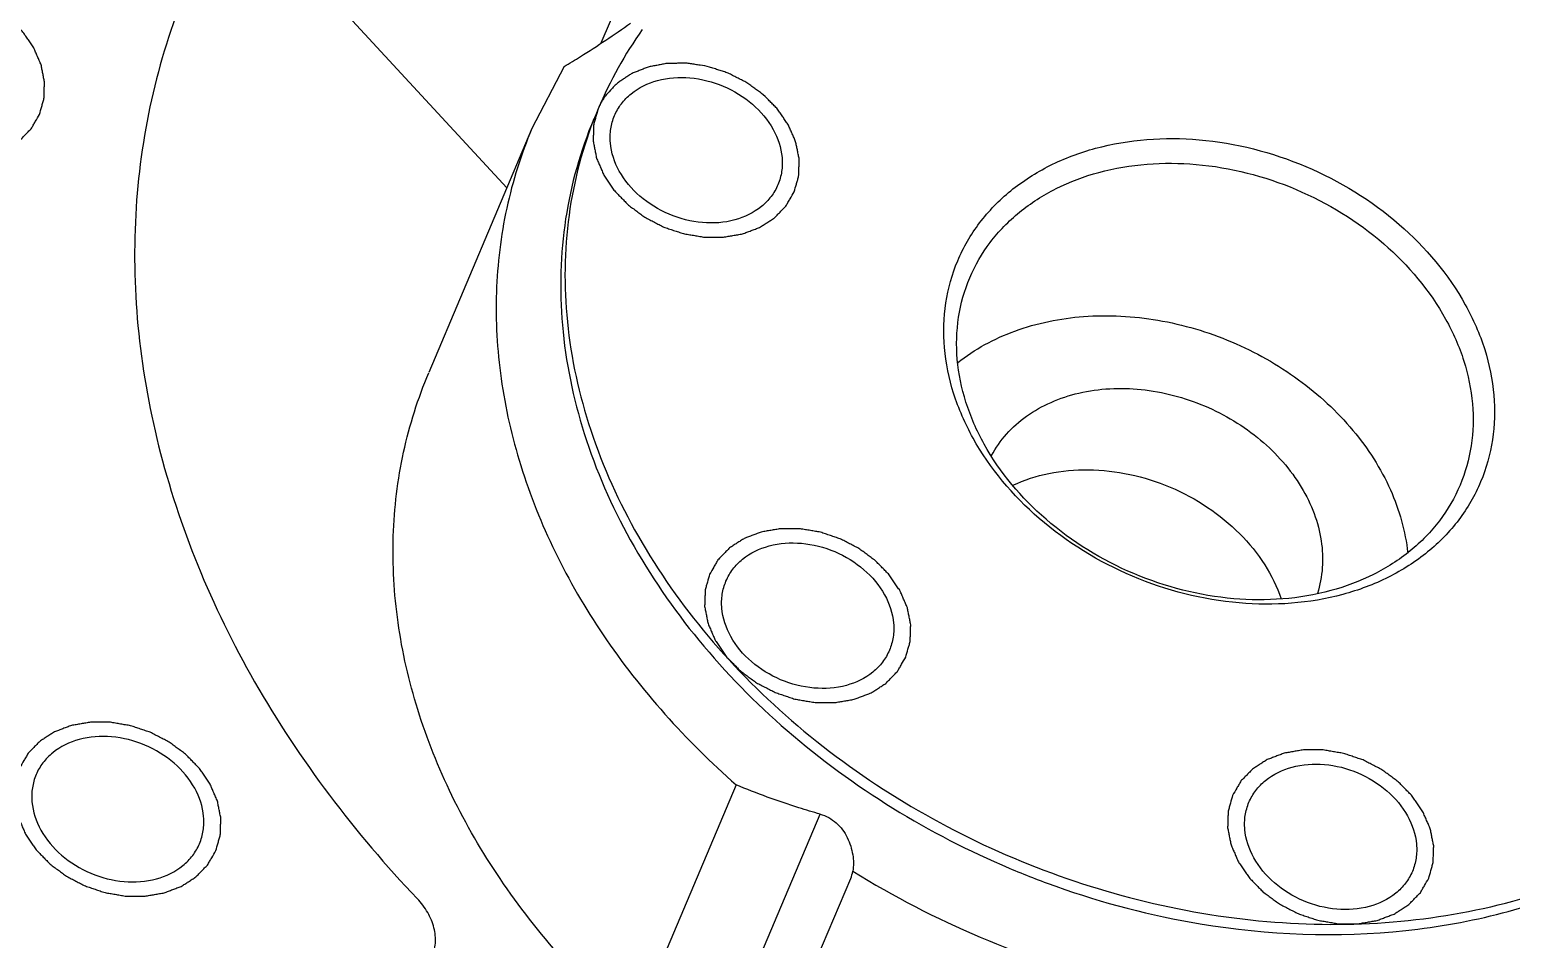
# Model space of a CAD drawing. Header units: millimetres. Extents: x 0 to 420, y 0 to 297.
# Drawn here: x 361.31 to 382.18, y 203.85 to 216.66 of the extents above; entities that cross this region are included whole.
import ezdxf

# ---------------------------------------------------------------- set-up
doc = ezdxf.new("R2010")
doc.units = ezdxf.units.MM
doc.header["$LTSCALE"] = 23.1
doc.layers.get('0').update_dxf_attribs({"linetype": 'CONTINUOUS'})

msp = doc.modelspace()

# ---------------------------------------------------------------- linework, layer by layer
at = {"color": 9, "linetype": 'CONTINUOUS'}
for p, q in [((369.8035, 217.5273), (369.3572, 216.4716)), ((370.9611, 202.1036), (372.4447, 205.6126))]:
    msp.add_line(p, q, dxfattribs=at)
at = {"color": 7, "linetype": 'CONTINUOUS'}
for p, q in [((368.0326, 214.4367), (365.5688, 217.1023)), ((368.838, 216.1436), (368.3843, 215.2685)), ((368.3843, 215.2685), (366.9319, 211.8332)), ((371.2622, 206.0257), (369.8098, 202.5904)), ((371.5599, 201.5941), (372.8755, 204.7057))]:
    msp.add_line(p, q, dxfattribs=at)
for centre, radius, start, end in [((374.7445, 213.2498), 5.8942, 144.61404, 157.04104), ((372.4461, 204.8868), 0.466, 337.13435, 350.41509)]:
    msp.add_arc(centre, radius, start, end, dxfattribs=at)
at = {"color": 9, "linetype": 'CONTINUOUS'}
msp.add_arc((379.7727, 215.8839), 13.031, 238.19841, 255.96761, dxfattribs=at)
at = {"color": 7, "linetype": 'CONTINUOUS'}
for points, knots in [([(357.1013, 220.0388), (357.326, 220.5702), (357.8444, 221.609), (358.8139, 223.0645), (359.9675, 224.4055), (361.7512, 226.0386), (364.4027, 227.7277), (368.052, 229.0891), (372.0638, 229.7668), (376.2863, 229.7397), (380.5623, 229.0126), (384.7324, 227.6141), (388.641, 225.597), (392.1418, 223.0361), (395.103, 220.026), (397.4119, 216.676), (398.9778, 213.1096), (399.6134, 210.0307), (399.6846, 207.6134), (399.5263, 205.8515), (399.1577, 204.142), (398.7737, 203.0464), (398.549, 202.515)], [0, 0, 0, 0, 0.0273901, 0.0549549, 0.0828314, 0.1111662, 0.1695488, 0.2307688, 0.2949188, 0.3616616, 0.4303227, 0.5, 0.5696773, 0.6383384, 0.7050812, 0.7692312, 0.8304512, 0.8888338, 0.9171686, 0.9450451, 0.9726099, 1, 1, 1, 1]), ([(398.549, 202.515), (398.3244, 201.9837), (397.806, 200.9448), (396.8365, 199.4894), (395.6828, 198.1483), (393.8991, 196.5153), (391.2477, 194.8261), (387.5983, 193.4647), (383.5866, 192.7871), (379.3641, 192.8141), (375.0881, 193.5412), (370.9179, 194.9398), (367.0093, 196.9569), (363.5086, 199.5177), (360.5474, 202.5279), (358.2384, 205.8779), (356.6725, 209.4443), (356.037, 212.5231), (355.9657, 214.9404), (356.124, 216.7023), (356.4926, 218.4118), (356.8767, 219.5075), (357.1013, 220.0388)], [0, 0, 0, 0, 0.0273901, 0.0549549, 0.0828314, 0.1111662, 0.1695488, 0.2307688, 0.2949188, 0.3616616, 0.4303227, 0.5, 0.5696773, 0.6383384, 0.7050812, 0.7692312, 0.8304512, 0.8888338, 0.9171686, 0.9450451, 0.9726099, 1, 1, 1, 1]), ([(385.9116, 214.7221), (385.3306, 215.5911), (383.8394, 217.176), (381.9722, 218.2779), (380.9651, 218.7036)], [0, 0, 0, 0, 0.4887682, 1, 1, 1, 1]), ([(363.5483, 217.3118), (363.3385, 216.8154), (363.0012, 215.779), (362.762, 214.1497), (362.7914, 212.4707), (363.0877, 210.7733), (363.645, 209.0868), (364.7354, 206.8623), (365.8899, 205.3446), (366.768, 204.4227)], [0, 0, 0, 0, 0.1150897, 0.2314263, 0.3501407, 0.4721415, 0.5980361, 0.7281105, 1, 1, 1, 1]), ([(368.838, 216.1436), (368.9153, 216.1895), (369.2333, 216.3844), (369.543, 216.5928), (369.775, 216.755)], [0, 0, 0, 0, 0.2410325, 1, 1, 1, 1]), ([(397.0967, 199.0798), (396.872, 198.5484), (396.3536, 197.5096), (395.3841, 196.0541), (394.2304, 194.7131), (392.4467, 193.08), (389.7953, 191.3909), (386.146, 190.0295), (382.1342, 189.3518), (377.9117, 189.3789), (373.6357, 190.106), (369.4655, 191.5045), (365.5569, 193.5216), (362.0562, 196.0825), (359.095, 199.0926), (356.786, 202.4426), (355.2201, 206.009), (354.5846, 209.0879), (354.5133, 211.5052), (354.6716, 213.2671), (355.0402, 214.9766), (355.4243, 216.0722), (355.6489, 216.6036)], [0, 0, 0, 0, 0.0273901, 0.0549549, 0.0828314, 0.1111662, 0.1695488, 0.2307688, 0.2949188, 0.3616616, 0.4303227, 0.5, 0.5696773, 0.6383384, 0.7050812, 0.7692312, 0.8304512, 0.8888338, 0.9171686, 0.9450451, 0.9726099, 1, 1, 1, 1]), ([(369.5474, 215.4516), (369.5724, 215.5107), (369.6385, 215.6243), (369.8279, 215.8186), (370.1612, 215.9778), (370.6218, 216.0085), (371.0896, 215.8893), (371.5011, 215.6367), (371.7999, 215.2849), (371.9179, 214.935), (371.9105, 214.6637), (371.8751, 214.5371), (371.8501, 214.478)], [0, 0, 0, 0, 0.0550265, 0.1113656, 0.2307288, 0.36159, 0.5, 0.63841, 0.7692712, 0.8886344, 0.9449735, 1, 1, 1, 1]), ([(369.3172, 215.5489), (369.1272, 215.0997), (368.8573, 214.1379), (368.8173, 212.6188), (369.1362, 211.0759), (369.7972, 209.5699), (370.7725, 208.1552), (372.4543, 206.4447), (374.0397, 205.4729), (375.1693, 204.9953)], [0, 0, 0, 0, 0.1098318, 0.2222005, 0.3391122, 0.4617061, 0.5901669, 0.7238223, 1, 1, 1, 1]), ([(368.3843, 215.2685), (368.2317, 214.9076), (367.9924, 214.1506), (367.8476, 212.9581), (367.9176, 211.7311), (368.2001, 210.4969), (368.6878, 209.2813), (369.609, 207.6978), (370.5541, 206.6474), (371.2622, 206.0257)], [0, 0, 0, 0, 0.1138177, 0.2291061, 0.3472033, 0.4690939, 0.5953809, 0.7262415, 1, 1, 1, 1]), ([(371.8501, 214.478), (371.8251, 214.4189), (371.759, 214.3053), (371.5696, 214.111), (371.2363, 213.9519), (370.7757, 213.9211), (370.3079, 214.0403), (369.8964, 214.2929), (369.5976, 214.6447), (369.4796, 214.9947), (369.487, 215.2659), (369.5224, 215.3925), (369.5474, 215.4516)], [0, 0, 0, 0, 0.0550265, 0.1113656, 0.2307288, 0.36159, 0.5, 0.63841, 0.7692712, 0.8886344, 0.9449735, 1, 1, 1, 1]), ([(374.383, 213.4071), (374.463, 213.5963), (374.6744, 213.9598), (375.1213, 214.4177), (375.681, 214.7739), (376.5633, 215.1034), (377.8221, 215.1903), (379.3178, 214.8072), (380.6346, 214.0012), (381.4493, 213.0376), (381.8276, 212.1752), (381.962, 211.5255), (381.9449, 210.8859), (381.8315, 210.4809), (381.7515, 210.2918)], [0, 0, 0, 0, 0.0549667, 0.111205, 0.1697217, 0.2310816, 0.3617702, 0.4999998, 0.6382293, 0.7689181, 0.8302777, 0.8887946, 0.9450329, 1, 1, 1, 1]), ([(374.5527, 213.1666), (374.6277, 213.344), (374.8258, 213.6849), (375.245, 214.114), (375.7696, 214.448), (376.5968, 214.7568), (377.7769, 214.8384), (379.1791, 214.4792), (380.4136, 213.7236), (381.1773, 212.8202), (381.5321, 212.0117), (381.658, 211.4026), (381.6422, 210.803), (381.5357, 210.4233), (381.4607, 210.246)], [0, 0, 0, 0, 0.0549705, 0.1112055, 0.1697225, 0.2310819, 0.3617703, 0.4999996, 0.6382288, 0.7689175, 0.8302762, 0.8887936, 0.9450278, 1, 1, 1, 1]), ([(381.7515, 210.2918), (381.6715, 210.1026), (381.4601, 209.7391), (381.0132, 209.2812), (380.4535, 208.925), (379.5712, 208.5956), (378.3124, 208.5086), (376.8167, 208.8917), (375.4999, 209.6977), (374.6852, 210.6613), (374.3069, 211.5237), (374.1725, 212.1734), (374.1896, 212.813), (374.303, 213.218), (374.383, 213.4071)], [0, 0, 0, 0, 0.0549667, 0.111205, 0.1697217, 0.2310816, 0.3617702, 0.4999998, 0.6382293, 0.7689181, 0.8302777, 0.8887946, 0.9450329, 1, 1, 1, 1]), ([(381.4607, 210.246), (381.3857, 210.0687), (381.1876, 209.7278), (380.7685, 209.2987), (380.2438, 208.9646), (379.4167, 208.6558), (378.2365, 208.5743), (376.8344, 208.9334), (375.5998, 209.6891), (374.8361, 210.5924), (374.4813, 211.401), (374.3554, 212.0101), (374.3713, 212.6097), (374.4778, 212.9893), (374.5527, 213.1666)], [0, 0, 0, 0, 0.0549623, 0.1112057, 0.1697214, 0.2310824, 0.3617703, 0.4999998, 0.6382293, 0.7689169, 0.8302786, 0.888794, 0.9450388, 1, 1, 1, 1]), ([(374.3808, 211.972), (374.6222, 212.1623), (375.1949, 212.47), (376.1736, 212.6671), (377.2226, 212.609), (378.2587, 212.3025), (379.2004, 211.7729), (379.9729, 211.0609), (380.5135, 210.2215), (380.6917, 209.5963), (380.7235, 209.2905)], [0, 0, 0, 0, 0.1140552, 0.2364504, 0.366137, 0.4999973, 0.6338581, 0.7635459, 0.885943, 1, 1, 1, 1]), ([(369.8098, 202.5904), (369.1019, 203.212), (368.157, 204.2621), (367.236, 205.8451), (366.7481, 207.0602), (366.4655, 208.2941), (366.3952, 209.5208), (366.5395, 210.7131), (366.7786, 211.4701), (366.931, 211.8309)], [0, 0, 0, 0, 0.2737566, 0.4046072, 0.5308958, 0.6527881, 0.7708863, 0.8861689, 1, 1, 1, 1]), ([(374.8588, 210.663), (374.9171, 210.7714), (375.0626, 210.9776), (375.3502, 211.2325), (375.6983, 211.4278), (376.2356, 211.6035), (376.9881, 211.6383), (377.8788, 211.4039), (378.6675, 210.9283), (379.1668, 210.3642), (379.4152, 209.8564), (379.5176, 209.4707), (379.5352, 209.0867), (379.4886, 208.8387), (379.4515, 208.7213)], [0, 0, 0, 0, 0.0549564, 0.1114369, 0.1702735, 0.2318664, 0.3624965, 0.499998, 0.6375, 0.7681314, 0.829725, 0.8885623, 0.9450433, 1, 1, 1, 1]), ([(375.1619, 210.2443), (375.3219, 210.3204), (375.6725, 210.4339), (376.2337, 210.4831), (376.8152, 210.4155), (377.3846, 210.2352), (377.9108, 209.9524), (378.3644, 209.5823), (378.7201, 209.1455), (378.883, 208.8149), (378.9399, 208.6471)], [0, 0, 0, 0, 0.1167368, 0.2400729, 0.3686129, 0.4999972, 0.6313819, 0.7599232, 0.8832612, 1, 1, 1, 1]), ([(371.1183, 208.8953), (371.1433, 208.9544), (371.2094, 209.068), (371.3988, 209.2623), (371.732, 209.4214), (372.1926, 209.4522), (372.6605, 209.333), (373.0719, 209.0804), (373.3708, 208.7286), (373.4888, 208.3786), (373.4814, 208.1074), (373.4459, 207.9808), (373.4209, 207.9217)], [0, 0, 0, 0, 0.0550265, 0.1113656, 0.2307288, 0.36159, 0.5, 0.63841, 0.7692712, 0.8886344, 0.9449735, 1, 1, 1, 1]), ([(373.4209, 207.9217), (373.3959, 207.8626), (373.3298, 207.749), (373.1404, 207.5547), (372.8072, 207.3955), (372.3466, 207.3648), (371.8787, 207.484), (371.4673, 207.7366), (371.1684, 208.0884), (371.0505, 208.4383), (371.0578, 208.7096), (371.0933, 208.8362), (371.1183, 208.8953)], [0, 0, 0, 0, 0.0550265, 0.1113656, 0.2307288, 0.36159, 0.5, 0.63841, 0.7692712, 0.8886344, 0.9449735, 1, 1, 1, 1]), ([(375.1693, 204.9953), (376.299, 204.5177), (378.1007, 204.0575), (380.4994, 204.0427), (382.1937, 204.3287), (383.7347, 204.9038), (385.0636, 205.7499), (386.1255, 206.837), (386.6274, 207.7007), (386.8173, 208.15)], [0, 0, 0, 0, 0.2761777, 0.4098331, 0.5382939, 0.6608878, 0.7777995, 0.8901682, 1, 1, 1, 1]), ([(363.7006, 205.1961), (363.7256, 205.2552), (363.7611, 205.3818), (363.7685, 205.653), (363.6505, 206.0029), (363.3517, 206.3548), (362.9402, 206.6074), (362.4723, 206.7266), (362.0117, 206.6958), (361.6785, 206.5366), (361.4891, 206.3424), (361.423, 206.2287), (361.398, 206.1696)], [0, 0, 0, 0, 0.0550265, 0.1113656, 0.2307288, 0.36159, 0.5, 0.63841, 0.7692712, 0.8886344, 0.9449735, 1, 1, 1, 1]), ([(378.4868, 205.7799), (378.5118, 205.839), (378.5779, 205.9526), (378.7673, 206.1469), (379.1005, 206.3061), (379.5611, 206.3369), (380.029, 206.2176), (380.4404, 205.9651), (380.7393, 205.6132), (380.8572, 205.2633), (380.8499, 204.9921), (380.8144, 204.8655), (380.7894, 204.8064)], [0, 0, 0, 0, 0.0550265, 0.1113656, 0.2307288, 0.36159, 0.5, 0.63841, 0.7692712, 0.8886344, 0.9449735, 1, 1, 1, 1]), ([(361.398, 206.1696), (361.373, 206.1105), (361.3376, 205.984), (361.3302, 205.7127), (361.4481, 205.3628), (361.747, 205.0109), (362.1584, 204.7584), (362.6263, 204.6392), (363.0869, 204.6699), (363.4201, 204.8291), (363.6095, 205.0234), (363.6757, 205.137), (363.7006, 205.1961)], [0, 0, 0, 0, 0.0550265, 0.1113656, 0.2307288, 0.36159, 0.5, 0.63841, 0.7692712, 0.8886344, 0.9449735, 1, 1, 1, 1]), ([(372.4447, 205.6126), (372.3448, 205.6416), (371.9452, 205.7628), (371.5511, 205.9035), (371.2622, 206.0257)], [0, 0, 0, 0, 0.248891, 1, 1, 1, 1]), ([(380.7894, 204.8064), (380.7644, 204.7473), (380.6983, 204.6337), (380.5089, 204.4394), (380.1757, 204.2802), (379.7151, 204.2494), (379.2472, 204.3686), (378.8358, 204.6212), (378.5369, 204.9731), (378.4189, 205.323), (378.4263, 205.5942), (378.4618, 205.7208), (378.4868, 205.7799)], [0, 0, 0, 0, 0.0550265, 0.1113656, 0.2307288, 0.36159, 0.5, 0.63841, 0.7692712, 0.8886344, 0.9449735, 1, 1, 1, 1]), ([(372.4447, 205.6126), (372.4864, 205.6005), (372.5678, 205.568), (372.7112, 205.4683), (372.8401, 205.2892), (372.9135, 205.0497), (372.9185, 204.8851), (372.9056, 204.8093)], [0, 0, 0, 0, 0.1298145, 0.2595493, 0.5175193, 0.7704193, 1, 1, 1, 1]), ([(380.6119, 198.5696), (381.885, 198.582), (383.7781, 198.8111), (386.1335, 199.5788), (387.7315, 200.354), (389.1557, 201.3241), (390.3805, 202.4727), (391.3827, 203.7795), (391.8912, 204.7435), (392.1011, 205.2398)], [0, 0, 0, 0, 0.2718895, 0.4019639, 0.5278585, 0.6498593, 0.7685737, 0.8849103, 1, 1, 1, 1]), ([(378.6307, 202.9103), (379.3154, 202.8558), (380.6684, 202.8644), (382.6125, 203.2487), (384.3521, 203.9901), (385.3452, 204.722), (385.7741, 205.1336)], [0, 0, 0, 0, 0.2679488, 0.5243998, 0.7681091, 1, 1, 1, 1]), ([(366.9757, 203.5911), (367.0029, 203.6553), (367.0356, 203.7969), (367.0126, 204.0185), (366.9223, 204.2351), (366.8247, 204.3632), (366.768, 204.4227)], [0, 0, 0, 0, 0.2310948, 0.4716044, 0.7275267, 1, 1, 1, 1])]:
    msp.add_open_spline(points, degree=3, knots=knots, dxfattribs=at)
at = {"color": 2, "linetype": 'CONTINUOUS'}
for points, knots in [([(361.4461, 215.4698), (361.4565, 215.5067), (361.4719, 215.5621), (361.4907, 215.6265), (361.5003, 215.6636), (361.5106, 215.6906), (361.5091, 215.7207), (361.5111, 215.7596), (361.5122, 215.8087), (361.5143, 215.8577), (361.5147, 215.8969), (361.5182, 215.9261), (361.5097, 215.9563), (361.5026, 215.9963), (361.4921, 216.0463), (361.4827, 216.0963), (361.4739, 216.1363), (361.4704, 216.1663), (361.455, 216.1963), (361.4386, 216.2363), (361.4165, 216.2862), (361.3954, 216.3363), (361.3774, 216.376), (361.3667, 216.4068), (361.3455, 216.4337), (361.321, 216.471), (361.2889, 216.5171), (361.2578, 216.5636), (361.2318, 216.6003), (361.2148, 216.6291), (361.1884, 216.6531), (361.1565, 216.6868), (361.1154, 216.7283), (361.075, 216.7703), (361.0419, 216.8033), (361.0191, 216.8296), (360.9885, 216.8496), (360.9505, 216.8786), (360.9018, 216.9138), (360.8539, 216.9497), (360.8148, 216.9777), (360.7873, 217.0006), (360.7528, 217.0161), (360.7093, 217.0395), (360.654, 217.0676), (360.5991, 217.0965), (360.5549, 217.1186), (360.5225, 217.1377), (360.4873, 217.1474), (360.4413, 217.1635), (360.3835, 217.1824), (360.3258, 217.2022), (360.2795, 217.217), (360.2452, 217.2306), (360.2094, 217.2346), (360.1622, 217.2433), (360.103, 217.2529), (360.0438, 217.2633), (359.9966, 217.2706), (359.9609, 217.2788), (359.9261, 217.2768), (359.8793, 217.2778), (359.8211, 217.2777), (359.7626, 217.2784), (359.7161, 217.278), (359.6807, 217.2803), (359.6474, 217.2723), (359.6022, 217.2653), (359.5461, 217.2552), (359.4897, 217.246), (359.4451, 217.2376), (359.41, 217.2338), (359.3814, 217.2204), (359.3409, 217.206), (359.2911, 217.1866), (359.2408, 217.1681), (359.2013, 217.1523), (359.1697, 217.1429), (359.1455, 217.1244), (359.1106, 217.103), (359.068, 217.0751), (359.0247, 217.0479), (358.991, 217.0253), (358.9633, 217.0104), (358.9447, 216.9877), (358.9167, 216.9601), (358.8829, 216.9246), (358.8482, 216.8898), (358.8216, 216.8612), (358.7989, 216.8417), (358.7863, 216.8148), (358.766, 216.7816), (358.7321, 216.7222), (358.7025, 216.6718), (358.6829, 216.6381)], [0, 0, 0, 0, 0.03125, 0.046875, 0.0546875, 0.0625, 0.0703125, 0.078125, 0.09375, 0.109375, 0.1171875, 0.125, 0.1328125, 0.140625, 0.15625, 0.171875, 0.1796875, 0.1875, 0.1953125, 0.203125, 0.21875, 0.234375, 0.2421875, 0.25, 0.2578125, 0.265625, 0.28125, 0.296875, 0.3046875, 0.3125, 0.3203125, 0.328125, 0.34375, 0.359375, 0.3671875, 0.375, 0.3828125, 0.390625, 0.40625, 0.421875, 0.4296875, 0.4375, 0.4453125, 0.453125, 0.46875, 0.484375, 0.4921875, 0.5, 0.5078125, 0.515625, 0.53125, 0.546875, 0.5546875, 0.5625, 0.5703125, 0.578125, 0.59375, 0.609375, 0.6171875, 0.625, 0.6328125, 0.640625, 0.65625, 0.671875, 0.6796875, 0.6875, 0.6953125, 0.703125, 0.71875, 0.734375, 0.7421875, 0.75, 0.7578125, 0.765625, 0.78125, 0.796875, 0.8046875, 0.8125, 0.8203125, 0.828125, 0.84375, 0.859375, 0.8671875, 0.875, 0.8828125, 0.890625, 0.90625, 0.921875, 0.9296875, 0.9375, 0.9453125, 0.953125, 0.96875, 1, 1, 1, 1]), ([(358.6829, 216.6381), (358.6725, 216.6012), (358.657, 216.5458), (358.6383, 216.4813), (358.6287, 216.4443), (358.6183, 216.4172), (358.6199, 216.3872), (358.6178, 216.3482), (358.6168, 216.2991), (358.6147, 216.2502), (358.6142, 216.2109), (358.6108, 216.1817), (358.6193, 216.1515), (358.6264, 216.1116), (358.6368, 216.0616), (358.6463, 216.0116), (358.6551, 215.9716), (358.6585, 215.9415), (358.674, 215.9116), (358.6904, 215.8716), (358.7124, 215.8217), (358.7335, 215.7716), (358.7515, 215.7319), (358.7623, 215.7011), (358.7834, 215.6741), (358.808, 215.6368), (358.84, 215.5907), (358.8712, 215.5442), (358.8971, 215.5075), (358.9141, 215.4788), (358.9405, 215.4547), (358.9724, 215.421), (359.0135, 215.3795), (359.0539, 215.3375), (359.087, 215.3046), (359.1098, 215.2782), (359.1404, 215.2582), (359.1785, 215.2293), (359.2271, 215.194), (359.2751, 215.1581), (359.3142, 215.1302), (359.3417, 215.1073), (359.3762, 215.0917), (359.4197, 215.0684), (359.475, 215.0402), (359.5298, 215.0113), (359.574, 214.9892), (359.6064, 214.9701), (359.6417, 214.9605), (359.6877, 214.9444), (359.7455, 214.9254), (359.8031, 214.9057), (359.8494, 214.8909), (359.8837, 214.8772), (359.9195, 214.8733), (359.9668, 214.8646), (360.026, 214.855), (360.0851, 214.8445), (360.1324, 214.8372), (360.1681, 214.8291), (360.2029, 214.831), (360.2496, 214.8301), (360.3079, 214.8302), (360.3663, 214.8294), (360.4128, 214.8299), (360.4483, 214.8275), (360.4816, 214.8355), (360.5267, 214.8425), (360.5828, 214.8526), (360.6393, 214.8618), (360.6838, 214.8703), (360.7189, 214.874), (360.7476, 214.8874), (360.7881, 214.9019), (360.8378, 214.9212), (360.8882, 214.9397), (360.9277, 214.9555), (360.9592, 214.965), (360.9835, 214.9834), (361.0183, 215.0048), (361.0609, 215.0328), (361.1043, 215.06), (361.138, 215.0826), (361.1656, 215.0974), (361.1843, 215.1202), (361.2123, 215.1477), (361.2461, 215.1832), (361.2807, 215.218), (361.3074, 215.2466), (361.33, 215.2662), (361.3426, 215.293), (361.3629, 215.3263), (361.3968, 215.3856), (361.4264, 215.4361), (361.4461, 215.4698)], [0, 0, 0, 0, 0.03125, 0.046875, 0.0546875, 0.0625, 0.0703125, 0.078125, 0.09375, 0.109375, 0.1171875, 0.125, 0.1328125, 0.140625, 0.15625, 0.171875, 0.1796875, 0.1875, 0.1953125, 0.203125, 0.21875, 0.234375, 0.2421875, 0.25, 0.2578125, 0.265625, 0.28125, 0.296875, 0.3046875, 0.3125, 0.3203125, 0.328125, 0.34375, 0.359375, 0.3671875, 0.375, 0.3828125, 0.390625, 0.40625, 0.421875, 0.4296875, 0.4375, 0.4453125, 0.453125, 0.46875, 0.484375, 0.4921875, 0.5, 0.5078125, 0.515625, 0.53125, 0.546875, 0.5546875, 0.5625, 0.5703125, 0.578125, 0.59375, 0.609375, 0.6171875, 0.625, 0.6328125, 0.640625, 0.65625, 0.671875, 0.6796875, 0.6875, 0.6953125, 0.703125, 0.71875, 0.734375, 0.7421875, 0.75, 0.7578125, 0.765625, 0.78125, 0.796875, 0.8046875, 0.8125, 0.8203125, 0.828125, 0.84375, 0.859375, 0.8671875, 0.875, 0.8828125, 0.890625, 0.90625, 0.921875, 0.9296875, 0.9375, 0.9453125, 0.953125, 0.96875, 1, 1, 1, 1]), ([(372.0803, 214.3807), (372.0901, 214.4153), (372.1052, 214.467), (372.1237, 214.5365), (372.1415, 214.5874), (372.1444, 214.6431), (372.1457, 214.6993), (372.1479, 214.7554), (372.1479, 214.8022), (372.1517, 214.8394), (372.1419, 214.8778), (372.1331, 214.9254), (372.1211, 214.9827), (372.1094, 215.0399), (372.0978, 215.0972), (372.0703, 215.1518), (372.047, 215.2071), (372.0269, 215.2531), (372.0103, 215.2898), (372, 215.3177), (371.981, 215.344), (371.9569, 215.3793), (371.9264, 215.4234), (371.8898, 215.4762), (371.86, 215.5206), (371.8343, 215.5551), (371.8016, 215.5861), (371.7631, 215.626), (371.6999, 215.689), (371.6385, 215.7537), (371.5636, 215.8046), (371.5094, 215.8446), (371.4543, 215.8838), (371.4006, 215.9246), (371.3361, 215.9536), (371.2747, 215.9861), (371.212, 216.0166), (371.1511, 216.0513), (371.0843, 216.0714), (371.0182, 216.0934), (370.9518, 216.1143), (370.8636, 216.1457), (370.7747, 216.1578), (370.686, 216.1724), (370.6305, 216.1804), (370.5861, 216.1888), (370.5417, 216.1899), (370.4862, 216.1887), (370.4196, 216.1884), (370.3641, 216.188), (370.3198, 216.1874), (370.2862, 216.1879), (370.2554, 216.1803), (370.2133, 216.1729), (370.1609, 216.1629), (370.0986, 216.1504), (370.0338, 216.1414), (369.9783, 216.119), (369.9226, 216.0968), (369.8668, 216.0748), (369.8209, 216.0556), (369.7828, 216.0423), (369.7521, 216.0186), (369.7111, 215.9926), (369.6631, 215.9597), (369.6145, 215.9276), (369.5673, 215.8942), (369.5316, 215.8506), (369.48, 215.7961), (369.4422, 215.7544), (369.4168, 215.7268)], [0, 0, 0, 0, 0.03125, 0.046875, 0.0625, 0.078125, 0.09375, 0.109375, 0.125, 0.1328125, 0.140625, 0.15625, 0.171875, 0.1875, 0.203125, 0.21875, 0.234375, 0.25, 0.2578125, 0.265625, 0.2734375, 0.28125, 0.296875, 0.3125, 0.328125, 0.3359375, 0.34375, 0.359375, 0.375, 0.40625, 0.421875, 0.4375, 0.453125, 0.46875, 0.484375, 0.5, 0.515625, 0.53125, 0.546875, 0.5625, 0.578125, 0.59375, 0.625, 0.640625, 0.65625, 0.6640625, 0.671875, 0.6875, 0.703125, 0.71875, 0.7265625, 0.734375, 0.7421875, 0.75, 0.765625, 0.78125, 0.796875, 0.8125, 0.828125, 0.84375, 0.859375, 0.8671875, 0.875, 0.890625, 0.90625, 0.921875, 0.9375, 0.953125, 0.96875, 1, 1, 1, 1]), ([(369.4168, 215.7268), (369.4074, 215.7132), (369.3884, 215.6852), (369.3684, 215.6526), (369.3501, 215.6184), (369.335, 215.5889), (369.3244, 215.5651), (369.3172, 215.5489)], [0, 0, 0, 0, 0.25, 0.5, 0.625, 0.75, 1, 1, 1, 1]), ([(369.3172, 215.5489), (369.3067, 215.512), (369.2913, 215.4567), (369.2726, 215.3922), (369.2629, 215.3551), (369.2526, 215.3281), (369.2542, 215.2981), (369.2521, 215.2591), (369.251, 215.21), (369.2489, 215.1611), (369.2485, 215.1218), (369.2451, 215.0926), (369.2535, 215.0624), (369.2607, 215.0225), (369.2711, 214.9724), (369.2805, 214.9224), (369.2893, 214.8824), (369.2928, 214.8524), (369.3083, 214.8225), (369.3247, 214.7825), (369.3467, 214.7325), (369.3678, 214.6824), (369.3858, 214.6427), (369.3965, 214.612), (369.4177, 214.585), (369.4422, 214.5477), (369.4743, 214.5016), (369.5055, 214.4551), (369.5314, 214.4184), (369.5484, 214.3896), (369.5748, 214.3656), (369.6067, 214.3319), (369.6478, 214.2904), (369.6882, 214.2484), (369.7213, 214.2155), (369.7441, 214.1891), (369.7747, 214.1691), (369.8128, 214.1402), (369.8614, 214.1049), (369.9094, 214.069), (369.9485, 214.041), (369.976, 214.0182), (370.0104, 214.0026), (370.054, 213.9793), (370.1093, 213.9511), (370.1641, 213.9222), (370.2083, 213.9001), (370.2407, 213.881), (370.2759, 213.8714), (370.3219, 213.8552), (370.3798, 213.8363), (370.4374, 213.8165), (370.4837, 213.8018), (370.518, 213.7881), (370.5538, 213.7841), (370.601, 213.7754), (370.6602, 213.7659), (370.7194, 213.7554), (370.7667, 213.7481), (370.8023, 213.74), (370.8372, 213.7419), (370.8839, 213.7409), (370.9422, 213.7411), (371.0006, 213.7403), (371.0471, 213.7408), (371.0826, 213.7384), (371.1158, 213.7464), (371.161, 213.7534), (371.2171, 213.7635), (371.2736, 213.7727), (371.3181, 213.7811), (371.3532, 213.7849), (371.3819, 213.7983), (371.4224, 213.8128), (371.4721, 213.8321), (371.5224, 213.8506), (371.562, 213.8664), (371.5935, 213.8759), (371.6177, 213.8943), (371.6526, 213.9157), (371.6952, 213.9436), (371.7385, 213.9708), (371.7723, 213.9934), (371.7999, 214.0083), (371.8185, 214.0311), (371.8466, 214.0586), (371.8804, 214.0941), (371.915, 214.1289), (371.9417, 214.1575), (371.9643, 214.1771), (371.9769, 214.2039), (371.9972, 214.2371), (372.0311, 214.2965), (372.0607, 214.3469), (372.0803, 214.3807)], [0, 0, 0, 0, 0.03125, 0.046875, 0.0546875, 0.0625, 0.0703125, 0.078125, 0.09375, 0.109375, 0.1171875, 0.125, 0.1328125, 0.140625, 0.15625, 0.171875, 0.1796875, 0.1875, 0.1953125, 0.203125, 0.21875, 0.234375, 0.2421875, 0.25, 0.2578125, 0.265625, 0.28125, 0.296875, 0.3046875, 0.3125, 0.3203125, 0.328125, 0.34375, 0.359375, 0.3671875, 0.375, 0.3828125, 0.390625, 0.40625, 0.421875, 0.4296875, 0.4375, 0.4453125, 0.453125, 0.46875, 0.484375, 0.4921875, 0.5, 0.5078125, 0.515625, 0.53125, 0.546875, 0.5546875, 0.5625, 0.5703125, 0.578125, 0.59375, 0.609375, 0.6171875, 0.625, 0.6328125, 0.640625, 0.65625, 0.671875, 0.6796875, 0.6875, 0.6953125, 0.703125, 0.71875, 0.734375, 0.7421875, 0.75, 0.7578125, 0.765625, 0.78125, 0.796875, 0.8046875, 0.8125, 0.8203125, 0.828125, 0.84375, 0.859375, 0.8671875, 0.875, 0.8828125, 0.890625, 0.90625, 0.921875, 0.9296875, 0.9375, 0.9453125, 0.953125, 0.96875, 1, 1, 1, 1]), ([(373.6512, 207.8244), (373.6616, 207.8613), (373.677, 207.9166), (373.6958, 207.9811), (373.7054, 208.0182), (373.7157, 208.0452), (373.7142, 208.0752), (373.7163, 208.1142), (373.7173, 208.1633), (373.7194, 208.2122), (373.7198, 208.2515), (373.7233, 208.2807), (373.7148, 208.3109), (373.7077, 208.3508), (373.6972, 208.4009), (373.6878, 208.4509), (373.679, 208.4909), (373.6756, 208.5209), (373.6601, 208.5508), (373.6437, 208.5908), (373.6216, 208.6408), (373.6005, 208.6908), (373.5826, 208.7306), (373.5718, 208.7613), (373.5507, 208.7883), (373.5261, 208.8256), (373.4941, 208.8717), (373.4629, 208.9182), (373.437, 208.9549), (373.42, 208.9837), (373.3936, 209.0077), (373.3617, 209.0414), (373.3205, 209.0829), (373.2802, 209.1249), (373.2471, 209.1578), (373.2243, 209.1842), (373.1937, 209.2042), (373.1556, 209.2331), (373.107, 209.2684), (373.059, 209.3043), (373.0199, 209.3323), (372.9924, 209.3551), (372.9579, 209.3707), (372.9144, 209.394), (372.8591, 209.4222), (372.8043, 209.4511), (372.7601, 209.4732), (372.7276, 209.4923), (372.6924, 209.5019), (372.6464, 209.5181), (372.5886, 209.537), (372.531, 209.5568), (372.4847, 209.5715), (372.4504, 209.5852), (372.4145, 209.5892), (372.3673, 209.5979), (372.3081, 209.6074), (372.249, 209.6179), (372.2017, 209.6252), (372.166, 209.6333), (372.1312, 209.6314), (372.0845, 209.6324), (372.0262, 209.6322), (371.9678, 209.633), (371.9213, 209.6325), (371.8858, 209.6349), (371.8525, 209.6269), (371.8074, 209.6199), (371.7513, 209.6098), (371.6948, 209.6006), (371.6502, 209.5922), (371.6151, 209.5884), (371.5865, 209.575), (371.546, 209.5605), (371.4963, 209.5412), (371.4459, 209.5227), (371.4064, 209.5069), (371.3748, 209.4974), (371.3506, 209.479), (371.3158, 209.4576), (371.2732, 209.4297), (371.2298, 209.4025), (371.1961, 209.3799), (371.1684, 209.365), (371.1498, 209.3422), (371.1218, 209.3147), (371.088, 209.2792), (371.0534, 209.2444), (371.0267, 209.2158), (371.004, 209.1962), (370.9914, 209.1694), (370.9711, 209.1362), (370.9372, 209.0768), (370.9076, 209.0264), (370.888, 208.9926)], [0, 0, 0, 0, 0.03125, 0.046875, 0.0546875, 0.0625, 0.0703125, 0.078125, 0.09375, 0.109375, 0.1171875, 0.125, 0.1328125, 0.140625, 0.15625, 0.171875, 0.1796875, 0.1875, 0.1953125, 0.203125, 0.21875, 0.234375, 0.2421875, 0.25, 0.2578125, 0.265625, 0.28125, 0.296875, 0.3046875, 0.3125, 0.3203125, 0.328125, 0.34375, 0.359375, 0.3671875, 0.375, 0.3828125, 0.390625, 0.40625, 0.421875, 0.4296875, 0.4375, 0.4453125, 0.453125, 0.46875, 0.484375, 0.4921875, 0.5, 0.5078125, 0.515625, 0.53125, 0.546875, 0.5546875, 0.5625, 0.5703125, 0.578125, 0.59375, 0.609375, 0.6171875, 0.625, 0.6328125, 0.640625, 0.65625, 0.671875, 0.6796875, 0.6875, 0.6953125, 0.703125, 0.71875, 0.734375, 0.7421875, 0.75, 0.7578125, 0.765625, 0.78125, 0.796875, 0.8046875, 0.8125, 0.8203125, 0.828125, 0.84375, 0.859375, 0.8671875, 0.875, 0.8828125, 0.890625, 0.90625, 0.921875, 0.9296875, 0.9375, 0.9453125, 0.953125, 0.96875, 1, 1, 1, 1]), ([(370.888, 208.9926), (370.8776, 208.9557), (370.8622, 208.9003), (370.8434, 208.8359), (370.8338, 208.7988), (370.8235, 208.7718), (370.825, 208.7418), (370.8229, 208.7028), (370.8219, 208.6537), (370.8198, 208.6048), (370.8194, 208.5655), (370.8159, 208.5363), (370.8244, 208.5061), (370.8315, 208.4662), (370.842, 208.4161), (370.8514, 208.3661), (370.8602, 208.3261), (370.8636, 208.2961), (370.8791, 208.2661), (370.8955, 208.2262), (370.9176, 208.1762), (370.9387, 208.1261), (370.9566, 208.0864), (370.9674, 208.0556), (370.9885, 208.0287), (371.0131, 207.9914), (371.0451, 207.9453), (371.0763, 207.8988), (371.1023, 207.8621), (371.1192, 207.8333), (371.1456, 207.8093), (371.1776, 207.7756), (371.2187, 207.7341), (371.259, 207.6921), (371.2922, 207.6592), (371.3149, 207.6328), (371.3456, 207.6128), (371.3836, 207.5839), (371.4322, 207.5486), (371.4802, 207.5127), (371.5193, 207.4847), (371.5468, 207.4618), (371.5813, 207.4463), (371.6248, 207.423), (371.6801, 207.3948), (371.7349, 207.3659), (371.7792, 207.3438), (371.8116, 207.3247), (371.8468, 207.3151), (371.8928, 207.2989), (371.9506, 207.28), (372.0083, 207.2602), (372.0545, 207.2454), (372.0889, 207.2318), (372.1247, 207.2278), (372.1719, 207.2191), (372.2311, 207.2095), (372.2903, 207.1991), (372.3375, 207.1918), (372.3732, 207.1836), (372.408, 207.1856), (372.4547, 207.1846), (372.513, 207.1847), (372.5714, 207.184), (372.618, 207.1845), (372.6534, 207.1821), (372.6867, 207.1901), (372.7318, 207.1971), (372.7879, 207.2072), (372.8444, 207.2164), (372.889, 207.2248), (372.9241, 207.2286), (372.9527, 207.242), (372.9932, 207.2564), (373.043, 207.2758), (373.0933, 207.2943), (373.1328, 207.3101), (373.1644, 207.3196), (373.1886, 207.338), (373.2235, 207.3594), (373.2661, 207.3873), (373.3094, 207.4145), (373.3431, 207.4371), (373.3708, 207.452), (373.3894, 207.4747), (373.4174, 207.5023), (373.4512, 207.5378), (373.4859, 207.5726), (373.5125, 207.6012), (373.5352, 207.6208), (373.5478, 207.6476), (373.5681, 207.6808), (373.602, 207.7402), (373.6316, 207.7906), (373.6512, 207.8244)], [0, 0, 0, 0, 0.03125, 0.046875, 0.0546875, 0.0625, 0.0703125, 0.078125, 0.09375, 0.109375, 0.1171875, 0.125, 0.1328125, 0.140625, 0.15625, 0.171875, 0.1796875, 0.1875, 0.1953125, 0.203125, 0.21875, 0.234375, 0.2421875, 0.25, 0.2578125, 0.265625, 0.28125, 0.296875, 0.3046875, 0.3125, 0.3203125, 0.328125, 0.34375, 0.359375, 0.3671875, 0.375, 0.3828125, 0.390625, 0.40625, 0.421875, 0.4296875, 0.4375, 0.4453125, 0.453125, 0.46875, 0.484375, 0.4921875, 0.5, 0.5078125, 0.515625, 0.53125, 0.546875, 0.5546875, 0.5625, 0.5703125, 0.578125, 0.59375, 0.609375, 0.6171875, 0.625, 0.6328125, 0.640625, 0.65625, 0.671875, 0.6796875, 0.6875, 0.6953125, 0.703125, 0.71875, 0.734375, 0.7421875, 0.75, 0.7578125, 0.765625, 0.78125, 0.796875, 0.8046875, 0.8125, 0.8203125, 0.828125, 0.84375, 0.859375, 0.8671875, 0.875, 0.8828125, 0.890625, 0.90625, 0.921875, 0.9296875, 0.9375, 0.9453125, 0.953125, 0.96875, 1, 1, 1, 1]), ([(363.9309, 205.0987), (363.9413, 205.1356), (363.9568, 205.191), (363.9755, 205.2554), (363.9851, 205.2925), (363.9954, 205.3196), (363.9939, 205.3496), (363.996, 205.3886), (363.997, 205.4377), (363.9991, 205.4866), (363.9996, 205.5259), (364.003, 205.555), (363.9945, 205.5853), (363.9874, 205.6252), (363.9769, 205.6752), (363.9675, 205.7252), (363.9587, 205.7652), (363.9553, 205.7952), (363.9398, 205.8252), (363.9234, 205.8652), (363.9013, 205.9151), (363.8803, 205.9652), (363.8623, 206.0049), (363.8515, 206.0357), (363.8304, 206.0627), (363.8058, 206.1), (363.7738, 206.1461), (363.7426, 206.1926), (363.7167, 206.2293), (363.6997, 206.258), (363.6733, 206.2821), (363.6414, 206.3158), (363.6002, 206.3573), (363.5599, 206.3993), (363.5268, 206.4322), (363.504, 206.4586), (363.4734, 206.4786), (363.4353, 206.5075), (363.3867, 206.5428), (363.3387, 206.5787), (363.2996, 206.6066), (363.2721, 206.6295), (363.2376, 206.6451), (363.1941, 206.6684), (363.1388, 206.6965), (363.084, 206.7254), (363.0398, 206.7476), (363.0073, 206.7667), (362.9721, 206.7763), (362.9261, 206.7924), (362.8683, 206.8114), (362.8107, 206.8311), (362.7644, 206.8459), (362.7301, 206.8596), (362.6943, 206.8635), (362.647, 206.8722), (362.5878, 206.8818), (362.5287, 206.8923), (362.4814, 206.8996), (362.4457, 206.9077), (362.4109, 206.9058), (362.3642, 206.9067), (362.3059, 206.9066), (362.2475, 206.9074), (362.201, 206.9069), (362.1655, 206.9093), (362.1322, 206.9013), (362.0871, 206.8943), (362.031, 206.8842), (361.9745, 206.8749), (361.93, 206.8665), (361.8949, 206.8628), (361.8662, 206.8494), (361.8257, 206.8349), (361.776, 206.8156), (361.7256, 206.797), (361.6861, 206.7813), (361.6545, 206.7718), (361.6303, 206.7534), (361.5955, 206.732), (361.5529, 206.704), (361.5095, 206.6768), (361.4758, 206.6542), (361.4481, 206.6393), (361.4295, 206.6166), (361.4015, 206.589), (361.3677, 206.5536), (361.3331, 206.5188), (361.3064, 206.4901), (361.2837, 206.4706), (361.2711, 206.4438), (361.2508, 206.4105), (361.217, 206.3512), (361.1873, 206.3007), (361.1677, 206.267)], [0, 0, 0, 0, 0.03125, 0.046875, 0.0546875, 0.0625, 0.0703125, 0.078125, 0.09375, 0.109375, 0.1171875, 0.125, 0.1328125, 0.140625, 0.15625, 0.171875, 0.1796875, 0.1875, 0.1953125, 0.203125, 0.21875, 0.234375, 0.2421875, 0.25, 0.2578125, 0.265625, 0.28125, 0.296875, 0.3046875, 0.3125, 0.3203125, 0.328125, 0.34375, 0.359375, 0.3671875, 0.375, 0.3828125, 0.390625, 0.40625, 0.421875, 0.4296875, 0.4375, 0.4453125, 0.453125, 0.46875, 0.484375, 0.4921875, 0.5, 0.5078125, 0.515625, 0.53125, 0.546875, 0.5546875, 0.5625, 0.5703125, 0.578125, 0.59375, 0.609375, 0.6171875, 0.625, 0.6328125, 0.640625, 0.65625, 0.671875, 0.6796875, 0.6875, 0.6953125, 0.703125, 0.71875, 0.734375, 0.7421875, 0.75, 0.7578125, 0.765625, 0.78125, 0.796875, 0.8046875, 0.8125, 0.8203125, 0.828125, 0.84375, 0.859375, 0.8671875, 0.875, 0.8828125, 0.890625, 0.90625, 0.921875, 0.9296875, 0.9375, 0.9453125, 0.953125, 0.96875, 1, 1, 1, 1]), ([(381.0197, 204.709), (381.0301, 204.7459), (381.0455, 204.8013), (381.0643, 204.8657), (381.0739, 204.9028), (381.0842, 204.9299), (381.0827, 204.9599), (381.0848, 204.9989), (381.0858, 205.048), (381.0879, 205.0969), (381.0883, 205.1362), (381.0918, 205.1653), (381.0833, 205.1955), (381.0762, 205.2355), (381.0657, 205.2855), (381.0563, 205.3355), (381.0475, 205.3755), (381.0441, 205.4055), (381.0286, 205.4355), (381.0122, 205.4755), (380.9901, 205.5254), (380.969, 205.5755), (380.9511, 205.6152), (380.9403, 205.646), (380.9192, 205.673), (380.8946, 205.7103), (380.8626, 205.7564), (380.8314, 205.8028), (380.8054, 205.8395), (380.7885, 205.8683), (380.7621, 205.8923), (380.7301, 205.9261), (380.689, 205.9676), (380.6487, 206.0096), (380.6155, 206.0425), (380.5928, 206.0689), (380.5621, 206.0889), (380.5241, 206.1178), (380.4755, 206.1531), (380.4275, 206.189), (380.3884, 206.2169), (380.3609, 206.2398), (380.3264, 206.2554), (380.2829, 206.2787), (380.2276, 206.3068), (380.1728, 206.3357), (380.1285, 206.3579), (380.0961, 206.377), (380.0609, 206.3866), (380.0149, 206.4027), (379.9571, 206.4216), (379.8994, 206.4414), (379.8532, 206.4562), (379.8188, 206.4698), (379.783, 206.4738), (379.7358, 206.4825), (379.6766, 206.4921), (379.6174, 206.5026), (379.5702, 206.5099), (379.5345, 206.518), (379.4997, 206.5161), (379.453, 206.517), (379.3947, 206.5169), (379.3363, 206.5177), (379.2897, 206.5172), (379.2543, 206.5195), (379.221, 206.5116), (379.1759, 206.5046), (379.1198, 206.4945), (379.0633, 206.4852), (379.0187, 206.4768), (378.9836, 206.473), (378.955, 206.4597), (378.9145, 206.4452), (378.8648, 206.4259), (378.8144, 206.4073), (378.7749, 206.3916), (378.7433, 206.3821), (378.7191, 206.3637), (378.6842, 206.3422), (378.6416, 206.3143), (378.5983, 206.2871), (378.5646, 206.2645), (378.5369, 206.2496), (378.5183, 206.2269), (378.4903, 206.1993), (378.4565, 206.1639), (378.4218, 206.129), (378.3952, 206.1004), (378.3725, 206.0809), (378.3599, 206.054), (378.3396, 206.0208), (378.3057, 205.9615), (378.2761, 205.911), (378.2565, 205.8773)], [0, 0, 0, 0, 0.03125, 0.046875, 0.0546875, 0.0625, 0.0703125, 0.078125, 0.09375, 0.109375, 0.1171875, 0.125, 0.1328125, 0.140625, 0.15625, 0.171875, 0.1796875, 0.1875, 0.1953125, 0.203125, 0.21875, 0.234375, 0.2421875, 0.25, 0.2578125, 0.265625, 0.28125, 0.296875, 0.3046875, 0.3125, 0.3203125, 0.328125, 0.34375, 0.359375, 0.3671875, 0.375, 0.3828125, 0.390625, 0.40625, 0.421875, 0.4296875, 0.4375, 0.4453125, 0.453125, 0.46875, 0.484375, 0.4921875, 0.5, 0.5078125, 0.515625, 0.53125, 0.546875, 0.5546875, 0.5625, 0.5703125, 0.578125, 0.59375, 0.609375, 0.6171875, 0.625, 0.6328125, 0.640625, 0.65625, 0.671875, 0.6796875, 0.6875, 0.6953125, 0.703125, 0.71875, 0.734375, 0.7421875, 0.75, 0.7578125, 0.765625, 0.78125, 0.796875, 0.8046875, 0.8125, 0.8203125, 0.828125, 0.84375, 0.859375, 0.8671875, 0.875, 0.8828125, 0.890625, 0.90625, 0.921875, 0.9296875, 0.9375, 0.9453125, 0.953125, 0.96875, 1, 1, 1, 1]), ([(361.1677, 206.267), (361.1573, 206.2301), (361.1419, 206.1747), (361.1231, 206.1103), (361.1135, 206.0732), (361.1032, 206.0462), (361.1047, 206.0161), (361.1026, 205.9771), (361.1016, 205.928), (361.0995, 205.8791), (361.0991, 205.8399), (361.0956, 205.8107), (361.1041, 205.7805), (361.1112, 205.7405), (361.1217, 205.6905), (361.1311, 205.6405), (361.1399, 205.6005), (361.1433, 205.5705), (361.1588, 205.5405), (361.1752, 205.5005), (361.1973, 205.4506), (361.2184, 205.4005), (361.2364, 205.3608), (361.2471, 205.33), (361.2683, 205.303), (361.2928, 205.2657), (361.3249, 205.2196), (361.356, 205.1732), (361.382, 205.1365), (361.3989, 205.1077), (361.4254, 205.0837), (361.4573, 205.0499), (361.4984, 205.0084), (361.5387, 204.9665), (361.5719, 204.9335), (361.5946, 204.9071), (361.6253, 204.8871), (361.6633, 204.8582), (361.712, 204.8229), (361.7599, 204.787), (361.799, 204.7591), (361.8265, 204.7362), (361.861, 204.7207), (361.9045, 204.6973), (361.9598, 204.6692), (362.0147, 204.6403), (362.0589, 204.6181), (362.0913, 204.599), (362.1265, 204.5894), (362.1725, 204.5733), (362.2303, 204.5544), (362.288, 204.5346), (362.3343, 204.5198), (362.3686, 204.5062), (362.4044, 204.5022), (362.4516, 204.4935), (362.5108, 204.4839), (362.57, 204.4735), (362.6172, 204.4661), (362.6529, 204.458), (362.6877, 204.4599), (362.7345, 204.459), (362.7927, 204.4591), (362.8512, 204.4584), (362.8977, 204.4588), (362.9331, 204.4565), (362.9664, 204.4644), (363.0116, 204.4714), (363.0677, 204.4816), (363.1241, 204.4908), (363.1687, 204.4992), (363.2038, 204.503), (363.2324, 204.5163), (363.2729, 204.5308), (363.3227, 204.5502), (363.373, 204.5687), (363.4125, 204.5845), (363.4441, 204.5939), (363.4683, 204.6123), (363.5032, 204.6338), (363.5458, 204.6617), (363.5891, 204.6889), (363.6228, 204.7115), (363.6505, 204.7264), (363.6691, 204.7491), (363.6971, 204.7767), (363.7309, 204.8122), (363.7656, 204.847), (363.7922, 204.8756), (363.8149, 204.8951), (363.8275, 204.922), (363.8478, 204.9552), (363.8817, 205.0145), (363.9113, 205.065), (363.9309, 205.0987)], [0, 0, 0, 0, 0.03125, 0.046875, 0.0546875, 0.0625, 0.0703125, 0.078125, 0.09375, 0.109375, 0.1171875, 0.125, 0.1328125, 0.140625, 0.15625, 0.171875, 0.1796875, 0.1875, 0.1953125, 0.203125, 0.21875, 0.234375, 0.2421875, 0.25, 0.2578125, 0.265625, 0.28125, 0.296875, 0.3046875, 0.3125, 0.3203125, 0.328125, 0.34375, 0.359375, 0.3671875, 0.375, 0.3828125, 0.390625, 0.40625, 0.421875, 0.4296875, 0.4375, 0.4453125, 0.453125, 0.46875, 0.484375, 0.4921875, 0.5, 0.5078125, 0.515625, 0.53125, 0.546875, 0.5546875, 0.5625, 0.5703125, 0.578125, 0.59375, 0.609375, 0.6171875, 0.625, 0.6328125, 0.640625, 0.65625, 0.671875, 0.6796875, 0.6875, 0.6953125, 0.703125, 0.71875, 0.734375, 0.7421875, 0.75, 0.7578125, 0.765625, 0.78125, 0.796875, 0.8046875, 0.8125, 0.8203125, 0.828125, 0.84375, 0.859375, 0.8671875, 0.875, 0.8828125, 0.890625, 0.90625, 0.921875, 0.9296875, 0.9375, 0.9453125, 0.953125, 0.96875, 1, 1, 1, 1]), ([(378.2565, 205.8773), (378.2461, 205.8404), (378.2307, 205.785), (378.2119, 205.7206), (378.2023, 205.6835), (378.192, 205.6564), (378.1935, 205.6264), (378.1914, 205.5874), (378.1904, 205.5383), (378.1883, 205.4894), (378.1879, 205.4501), (378.1844, 205.421), (378.1929, 205.3907), (378.2, 205.3508), (378.2105, 205.3008), (378.2199, 205.2508), (378.2287, 205.2108), (378.2321, 205.1808), (378.2476, 205.1508), (378.264, 205.1108), (378.2861, 205.0609), (378.3072, 205.0108), (378.3251, 204.9711), (378.3359, 204.9403), (378.357, 204.9133), (378.3816, 204.876), (378.4136, 204.8299), (378.4448, 204.7834), (378.4707, 204.7467), (378.4877, 204.718), (378.5141, 204.6939), (378.546, 204.6602), (378.5872, 204.6187), (378.6275, 204.5767), (378.6606, 204.5438), (378.6834, 204.5174), (378.714, 204.4974), (378.7521, 204.4685), (378.8007, 204.4332), (378.8487, 204.3973), (378.8878, 204.3694), (378.9153, 204.3465), (378.9498, 204.3309), (378.9933, 204.3076), (379.0486, 204.2795), (379.1034, 204.2506), (379.1476, 204.2284), (379.1801, 204.2093), (379.2153, 204.1997), (379.2613, 204.1836), (379.3191, 204.1647), (379.3767, 204.1449), (379.423, 204.1301), (379.4574, 204.1165), (379.4932, 204.1125), (379.5404, 204.1038), (379.5996, 204.0942), (379.6587, 204.0837), (379.706, 204.0764), (379.7417, 204.0683), (379.7765, 204.0702), (379.8232, 204.0693), (379.8815, 204.0694), (379.9399, 204.0686), (379.9864, 204.0691), (380.0219, 204.0668), (380.0552, 204.0747), (380.1003, 204.0817), (380.1564, 204.0918), (380.2129, 204.1011), (380.2575, 204.1095), (380.2926, 204.1132), (380.3212, 204.1266), (380.3617, 204.1411), (380.4114, 204.1604), (380.4618, 204.179), (380.5013, 204.1947), (380.5329, 204.2042), (380.5571, 204.2226), (380.5919, 204.244), (380.6346, 204.272), (380.6779, 204.2992), (380.7116, 204.3218), (380.7393, 204.3367), (380.7579, 204.3594), (380.7859, 204.387), (380.8197, 204.4224), (380.8544, 204.4572), (380.881, 204.4859), (380.9037, 204.5054), (380.9163, 204.5322), (380.9366, 204.5655), (380.9705, 204.6248), (381.0001, 204.6753), (381.0197, 204.709)], [0, 0, 0, 0, 0.03125, 0.046875, 0.0546875, 0.0625, 0.0703125, 0.078125, 0.09375, 0.109375, 0.1171875, 0.125, 0.1328125, 0.140625, 0.15625, 0.171875, 0.1796875, 0.1875, 0.1953125, 0.203125, 0.21875, 0.234375, 0.2421875, 0.25, 0.2578125, 0.265625, 0.28125, 0.296875, 0.3046875, 0.3125, 0.3203125, 0.328125, 0.34375, 0.359375, 0.3671875, 0.375, 0.3828125, 0.390625, 0.40625, 0.421875, 0.4296875, 0.4375, 0.4453125, 0.453125, 0.46875, 0.484375, 0.4921875, 0.5, 0.5078125, 0.515625, 0.53125, 0.546875, 0.5546875, 0.5625, 0.5703125, 0.578125, 0.59375, 0.609375, 0.6171875, 0.625, 0.6328125, 0.640625, 0.65625, 0.671875, 0.6796875, 0.6875, 0.6953125, 0.703125, 0.71875, 0.734375, 0.7421875, 0.75, 0.7578125, 0.765625, 0.78125, 0.796875, 0.8046875, 0.8125, 0.8203125, 0.828125, 0.84375, 0.859375, 0.8671875, 0.875, 0.8828125, 0.890625, 0.90625, 0.921875, 0.9296875, 0.9375, 0.9453125, 0.953125, 0.96875, 1, 1, 1, 1])]:
    msp.add_open_spline(points, degree=3, knots=knots, dxfattribs=at)
at = {"color": 9, "linetype": 'CONTINUOUS'}
for points, knots in [([(369.2567, 215.4058), (369.0667, 214.9566), (368.7968, 213.9948), (368.7568, 212.4756), (369.0757, 210.9328), (369.7367, 209.4267), (370.712, 208.0121), (372.3938, 206.3016), (373.9792, 205.3298), (375.1088, 204.8522)], [0, 0, 0, 0, 0.1098316, 0.2222002, 0.3391118, 0.4617059, 0.590167, 0.7238223, 1, 1, 1, 1]), ([(377.801, 204.0688), (378.7534, 203.9109), (380.2026, 203.8534), (382.0506, 204.1829), (383.3187, 204.6166), (384.4546, 205.2308), (385.4294, 206.0114), (386.2164, 206.9391), (386.6029, 207.6429), (386.7568, 208.0069)], [0, 0, 0, 0, 0.2751311, 0.4067577, 0.5335046, 0.6554026, 0.7730025, 0.8873705, 1, 1, 1, 1]), ([(375.1088, 204.8522), (375.3256, 204.7605), (376.198, 204.4212), (377.1101, 204.1834), (377.801, 204.0688)], [0, 0, 0, 0, 0.2515455, 1, 1, 1, 1])]:
    msp.add_open_spline(points, degree=3, knots=knots, dxfattribs=at)

doc.saveas('drawing.dxf')
